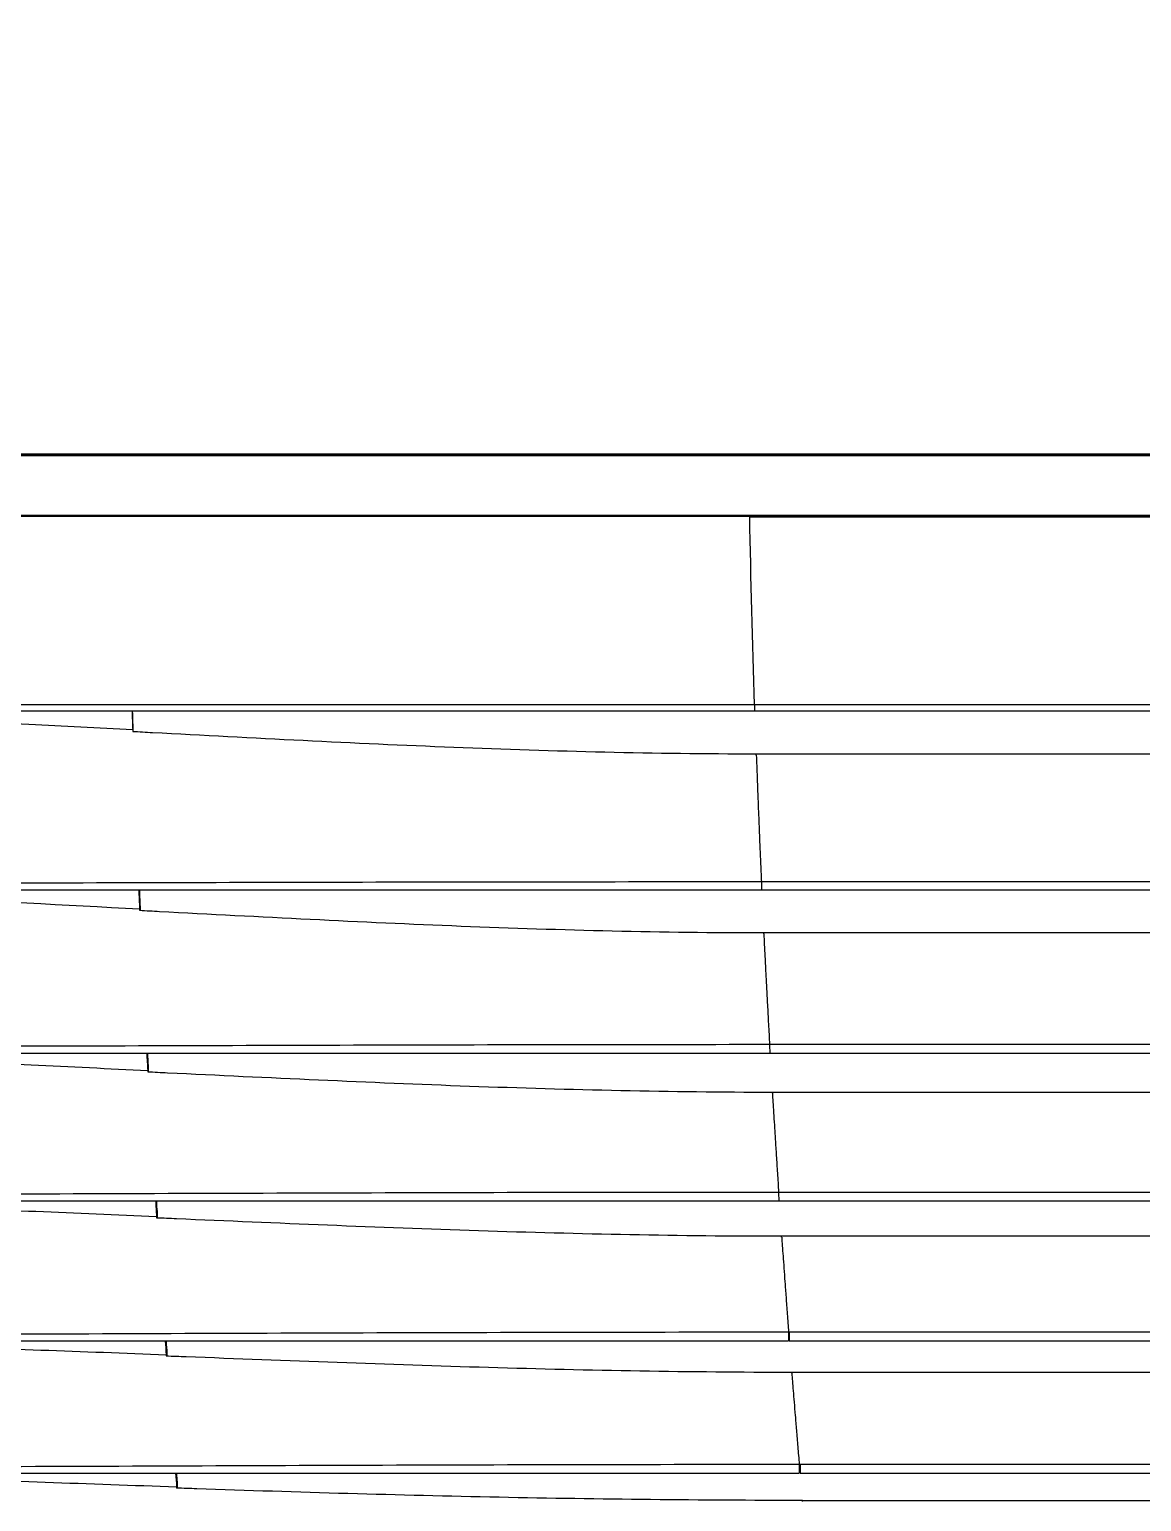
# Model space of a CAD drawing. Header units: millimetres. Extents: x 11242 to 497835, y 4200 to 105100.
# Drawn here: x 278563 to 278705.9, y 46082.8 to 46272.1 of the extents above; entities that cross this region are included whole.
import ezdxf
from ezdxf.xclip import XClip

# ---------------------------------------------------------------- set-up
doc = ezdxf.new("R2010")
doc.units = ezdxf.units.MM
doc.header["$LTSCALE"] = 200
doc.header["$XCLIPFRAME"] = 0
for name, color, linetype in [('# LG-AIRCON', 240, 'Continuous'), ('# 냉난방설비', 4, 'Continuous'), ('CEIL-암면흡음텍스', 251, 'Continuous')]:
    doc.layers.add(name, color=color, linetype=linetype)

# ---------------------------------------------------------------- blocks, each defined once
blk = doc.blocks.new('A$C7F214049')
at = {"layer": '# LG-AIRCON', "color": 0}
for p, q in [((923.8, 189.8), (236.16, 189.8)), ((156.27, 187.15), (156.25, 187.61)), ((236.16, 189), (923.8, 189)), ((236.38, 183.5), (362.68, 183.5)), ((922.92, 167.02), (237.04, 167.02)), ((237.08, 166), (922.88, 166)), ((157.17, 163.9), (157.14, 164.63)), ((157.14, 164.54), (157.16, 164.03)), ((237.37, 160.5), (362.68, 160.5)), ((921.87, 146.1), (238.09, 146.1)), ((238.15, 145), (921.81, 145)), ((238.45, 140), (362.68, 140)), ((920.71, 127.11), (239.25, 127.11)), ((159.35, 124.46), (159.31, 125.13)), ((159.31, 125.03), (159.35, 124.55)), ((239.33, 126), (920.63, 126)), ((239.64, 121.5), (362.68, 121.5)), ((919.34, 109.12), (240.62, 109.12)), ((240.62, 108), (919.34, 108)), ((240.93, 104), (362.68, 104)), ((917.96, 92.11), (242, 92.11)), ((242, 91), (917.96, 91)), ((161.95, 89.73), (161.9, 90.34)), ((161.9, 90.22), (161.94, 89.81)), ((242.31, 87.5), (362.68, 87.5))]:
    blk.add_line(p, q, dxfattribs=at)
for points, knots in [([(0.95, 221.94), (6.89, 221.94), (12.88, 221.94), (24.85, 221.94), (30.84, 221.94), (48.84, 221.94), (60.86, 221.94), (96.96, 221.94), (121.09, 221.94), (169.36, 221.94), (193.52, 221.94), (241.83, 221.94), (265.99, 221.94), (386.76, 221.94), (483.38, 221.94), (580, 221.94)], [0, 0, 0, 0, 0.03125, 0.03125, 0.0625, 0.0625, 0.125, 0.125, 0.25, 0.25, 0.375, 0.375, 0.5, 0.5, 1, 1, 1, 1]), ([(1.02, 222.08), (5.84, 222.05), (10.68, 222.07), (20.38, 222.08), (25.23, 222.08), (39.8, 222.08), (49.53, 222.08), (78.75, 222.08), (98.27, 222.09), (137.37, 222.08), (156.93, 222.08), (196.07, 222.08), (215.64, 222.08), (235.21, 222.08)], [0, 0, 0, 0, 0.0625, 0.0625, 0.125, 0.125, 0.25, 0.25, 0.5, 0.5, 0.75, 0.75, 1, 1, 1, 1]), ([(580, 221.8), (483.39, 221.8), (386.78, 221.8), (266.01, 221.8), (241.86, 221.8), (193.56, 221.8), (169.41, 221.8), (121.16, 221.8), (97.04, 221.8), (60.93, 221.8), (48.92, 221.8), (30.92, 221.8), (24.93, 221.8), (12.95, 221.8), (6.96, 221.8), (1.02, 221.8)], [0, 0, 0, 0, 0.5, 0.5, 0.625, 0.625, 0.75, 0.75, 0.875, 0.875, 0.9375, 0.9375, 0.96875, 0.96875, 1, 1, 1, 1]), ([(235.21, 221.94), (215.64, 221.94), (196.07, 221.94), (156.93, 221.94), (137.37, 221.94), (98.28, 221.95), (78.76, 221.94), (49.53, 221.94), (39.8, 221.94), (25.24, 221.94), (20.38, 221.94), (10.69, 221.93), (5.85, 221.91), (1.03, 221.94)], [0, 0, 0, 0, 0.25, 0.25, 0.5, 0.5, 0.75, 0.75, 0.875, 0.875, 0.9375, 0.9375, 1, 1, 1, 1]), ([(443.67, 222), (392.53, 222), (341.38, 222), (266.1, 222), (241.95, 222), (193.66, 222), (169.52, 222), (121.28, 222), (97.18, 222), (61.05, 222), (49.02, 222), (30.97, 222), (24.96, 222), (13.13, 222), (7.32, 222), (1.51, 222)], [0, 0, 0, 0, 0.346652, 0.346652, 0.510321, 0.510321, 0.673991, 0.673991, 0.83766, 0.83766, 0.919495, 0.919495, 0.960412, 0.960412, 1, 1, 1, 1]), ([(235.21, 222.08), (247.56, 222.08), (259.91, 222.09), (279.86, 222.08), (287.46, 222.08), (310.26, 222.08), (325.46, 222.08), (348.25, 222.08), (355.85, 222.08), (378.64, 222.08), (393.84, 222.08), (424.23, 222.08), (439.43, 222.08), (462.23, 222.08), (469.82, 222.08), (492.62, 222.08), (507.82, 222.08), (538.21, 222.08), (553.41, 222.08), (572.4, 222.08), (576.2, 222.08), (580, 222.08)], [0, 0, 0, 0, 0.107476, 0.107476, 0.173589, 0.173589, 0.305814, 0.305814, 0.371927, 0.371927, 0.504153, 0.504153, 0.636379, 0.636379, 0.702492, 0.702492, 0.834718, 0.834718, 0.966944, 0.966944, 1, 1, 1, 1]), ([(1.13, 214.2), (7.08, 214.2), (13.07, 214.2), (25.04, 214.2), (31.03, 214.2), (49.02, 214.2), (61.04, 214.2), (97.14, 214.2), (121.25, 214.2), (169.49, 214.2), (193.64, 214.2), (241.93, 214.2), (266.08, 214.2), (386.82, 214.2), (483.41, 214.2), (580, 214.2)], [0, 0, 0, 0, 0.03125, 0.03125, 0.0625, 0.0625, 0.125, 0.125, 0.25, 0.25, 0.375, 0.375, 0.5, 0.5, 1, 1, 1, 1]), ([(580, 214), (483.46, 214), (386.91, 214), (266.23, 214), (242.09, 214), (193.83, 214), (169.7, 214), (121.48, 214), (97.38, 214), (61.27, 214), (49.24, 214), (31.21, 214), (25.19, 214), (13.18, 214), (7.17, 214), (1.17, 214)], [0, 0, 0, 0, 0.5, 0.5, 0.625, 0.625, 0.75, 0.75, 0.875, 0.875, 0.9375, 0.9375, 0.96875, 0.96875, 1, 1, 1, 1]), ([(223.57, 214), (218.77, 214), (202.39, 214), (186.02, 214), (174.44, 214)], [0, 0, 0, 0, 0.293157, 1, 1, 1, 1]), ([(236.16, 189.8), (218.07, 189.8), (199.99, 189.8), (163.82, 189.8), (145.74, 189.8), (127.67, 189.8)], [0, 0, 0, 0, 0.5, 0.5, 1, 1, 1, 1]), ([(127.67, 189), (145.74, 189), (163.82, 189), (199.99, 189), (218.07, 189), (236.16, 189)], [0, 0, 0, 0, 0.5, 0.5, 1, 1, 1, 1]), ([(156.22, 186.56), (151.77, 186.8), (147.33, 187.04), (137.88, 187.52), (132.89, 187.76), (127.89, 187.97)], [0, 0, 0, 0, 0.47145, 0.47145, 1, 1, 1, 1]), ([(156.25, 187.61), (156.25, 187.66), (156.25, 187.71), (156.24, 188.08), (156.23, 188.41), (156.21, 188.83), (156.21, 188.91), (156.21, 189)], [0, 0, 0, 0, 0.105618, 0.105618, 0.816744, 0.816744, 1, 1, 1, 1]), ([(156.22, 186.38), (157.07, 186.33), (164.38, 185.94), (178.13, 185.21), (197.49, 184.31), (216.91, 183.67), (229.88, 183.5), (236.37, 183.5)], [0, 0, 0, 0, 0.032047, 0.274035, 0.516024, 0.758012, 1, 1, 1, 1]), ([(156.27, 186.37), (156.27, 186.38), (156.27, 186.38), (156.27, 186.49), (156.27, 186.6), (156.27, 186.8), (156.27, 186.89), (156.27, 187.04), (156.27, 187.11), (156.27, 187.15)], [0, 0, 0, 0, 0.008299, 0.008299, 0.338366, 0.338366, 0.669206, 0.669206, 1, 1, 1, 1]), ([(236.38, 183.31), (236.4, 182.87), (236.43, 181.99), (236.49, 180.41), (236.55, 178.63), (236.63, 176.65), (236.72, 174.48), (236.81, 172.14), (236.92, 169.66), (237, 167.91), (237.04, 167.02)], [0, 0, 0, 0, 0.118438, 0.238912, 0.361413, 0.485849, 0.612076, 0.739931, 0.869266, 1, 1, 1, 1]), ([(237.04, 167.02), (218.8, 167.02), (200.57, 167), (164.11, 166.92), (145.88, 166.87), (127.67, 166.84)], [0, 0, 0, 0, 0.5, 0.5, 1, 1, 1, 1]), ([(237.04, 167.02), (237.04, 166.92), (237.03, 166.71), (237.04, 166.37), (237.06, 166.07), (237.07, 166.02), (237.08, 166)], [0, 0, 0, 0, 0.204948, 0.439996, 0.70506, 1, 1, 1, 1]), ([(127.67, 166), (145.89, 166), (164.13, 166), (200.6, 166), (218.84, 166), (237.08, 166)], [0, 0, 0, 0, 0.5, 0.5, 1, 1, 1, 1]), ([(157.08, 166), (157.08, 165.95), (157.08, 165.91), (157.09, 165.64), (157.1, 165.42), (157.12, 164.98), (157.13, 164.76), (157.14, 164.54)], [0, 0, 0, 0, 0.096424, 0.096424, 0.548292, 0.548292, 1, 1, 1, 1]), ([(157.11, 163.38), (157.96, 163.33), (165.28, 162.94), (179.05, 162.21), (198.43, 161.31), (217.86, 160.67), (230.85, 160.5), (237.34, 160.5)], [0, 0, 0, 0, 0.032102, 0.274077, 0.516051, 0.758026, 1, 1, 1, 1]), ([(157.16, 164.03), (157.17, 163.99), (157.17, 163.93), (157.17, 163.79), (157.17, 163.71), (157.17, 163.54), (157.17, 163.46), (157.17, 163.38)], [0, 0, 0, 0, 0.349868, 0.349868, 0.699793, 0.699793, 1, 1, 1, 1]), ([(237.35, 160.33), (237.37, 159.89), (237.41, 159.02), (237.49, 157.41), (237.58, 155.58), (237.69, 153.51), (237.81, 151.24), (237.94, 148.77), (238.04, 146.99), (238.09, 146.1)], [0, 0, 0, 0, 0.134887, 0.272619, 0.413151, 0.556345, 0.702007, 0.84994, 1, 1, 1, 1]), ([(238.09, 146.1), (219.68, 146.1), (201.27, 146.06), (164.46, 145.96), (146.06, 145.89), (127.67, 145.85)], [0, 0, 0, 0, 0.5, 0.5, 1, 1, 1, 1]), ([(238.09, 146.1), (238.09, 145.99), (238.09, 145.77), (238.1, 145.4), (238.12, 145.08), (238.14, 145.03), (238.15, 145)], [0, 0, 0, 0, 0.206968, 0.442614, 0.706976, 1, 1, 1, 1]), ([(127.67, 145), (146.07, 145), (164.48, 145), (201.31, 145), (219.73, 145), (238.15, 145)], [0, 0, 0, 0, 0.5, 0.5, 1, 1, 1, 1]), ([(158.11, 145), (158.12, 144.83), (158.13, 144.66), (158.16, 144.26), (158.17, 144.02), (158.18, 143.79)], [0, 0, 0, 0, 0.416719, 0.416719, 1, 1, 1, 1]), ([(158.15, 142.62), (159, 142.57), (166.33, 142.22), (180.11, 141.56), (199.51, 140.74), (218.96, 140.16), (231.95, 140), (238.44, 140)], [0, 0, 0, 0, 0.032065, 0.274049, 0.516032, 0.758016, 1, 1, 1, 1]), ([(158.21, 143.27), (158.21, 143.23), (158.21, 143.17), (158.22, 143.03), (158.22, 142.95), (158.22, 142.79), (158.22, 142.7), (158.22, 142.61)], [0, 0, 0, 0, 0.346969, 0.346969, 0.69399, 0.69399, 1, 1, 1, 1]), ([(238.45, 139.86), (238.47, 139.49), (238.52, 138.76), (238.6, 137.37), (238.7, 135.76), (238.82, 133.92), (238.95, 131.85), (239.09, 129.59), (239.2, 127.94), (239.25, 127.11)], [0, 0, 0, 0, 0.132752, 0.269056, 0.408883, 0.552096, 0.69849, 0.847845, 1, 1, 1, 1]), ([(239.25, 127.11), (220.65, 127.11), (202.05, 127.07), (164.85, 126.96), (146.25, 126.89), (127.67, 126.84)], [0, 0, 0, 0, 0.5, 0.5, 1, 1, 1, 1]), ([(239.25, 127.11), (239.25, 127), (239.25, 126.78), (239.26, 126.41), (239.29, 126.07), (239.31, 126.03), (239.33, 126)], [0, 0, 0, 0, 0.208635, 0.444762, 0.708537, 1, 1, 1, 1]), ([(127.67, 126), (146.26, 126), (164.87, 126), (202.1, 126), (220.71, 126), (239.33, 126)], [0, 0, 0, 0, 0.5, 0.5, 1, 1, 1, 1]), ([(159.16, 126), (159.16, 126), (159.16, 126), (159.2, 125.34), (159.24, 124.67), (159.28, 124.01)], [0, 0, 0, 0, 0.000122, 0.000122, 1, 1, 1, 1]), ([(159.25, 126), (159.26, 125.86), (159.27, 125.71), (159.29, 125.39), (159.3, 125.21), (159.31, 125.03)], [0, 0, 0, 0, 0.44253, 0.44253, 1, 1, 1, 1]), ([(159.28, 123.85), (160.14, 123.82), (167.47, 123.5), (181.26, 122.9), (200.68, 122.17), (220.14, 121.64), (233.13, 121.5), (239.63, 121.5)], [0, 0, 0, 0, 0.032064, 0.274048, 0.516032, 0.758016, 1, 1, 1, 1]), ([(159.35, 124.55), (159.35, 124.51), (159.35, 124.46), (159.35, 124.33), (159.35, 124.25), (159.36, 124.08), (159.36, 123.98), (159.35, 123.87), (159.35, 123.86), (159.35, 123.85)], [0, 0, 0, 0, 0.322849, 0.322849, 0.645744, 0.645744, 0.967906, 0.967906, 1, 1, 1, 1]), ([(239.65, 121.35), (239.67, 120.99), (239.72, 120.27), (239.82, 118.93), (239.93, 117.38), (240.05, 115.61), (240.2, 113.64), (240.36, 111.48), (240.48, 109.91), (240.54, 109.12)], [0, 0, 0, 0, 0.132302, 0.268293, 0.407941, 0.551123, 0.697654, 0.847331, 1, 1, 1, 1]), ([(240.54, 109.12), (221.72, 109.12), (202.9, 109.08), (165.27, 108.95), (146.46, 108.88), (127.67, 108.82)], [0, 0, 0, 0, 0.5, 0.5, 1, 1, 1, 1]), ([(127.67, 108), (146.46, 108), (165.27, 108), (202.9, 108), (221.72, 108), (240.54, 108)], [0, 0, 0, 0, 0.5, 0.5, 1, 1, 1, 1]), ([(160.4, 108.01), (160.4, 108), (160.4, 108), (160.44, 107.41), (160.48, 106.82), (160.53, 106.23)], [0, 0, 0, 0, 0.003367, 0.003367, 1, 1, 1, 1]), ([(160.5, 108), (160.5, 107.95), (160.51, 107.9), (160.53, 107.66), (160.54, 107.47), (160.55, 107.28)], [0, 0, 0, 0, 0.215885, 0.215885, 1, 1, 1, 1]), ([(240.54, 109.12), (240.54, 108.88), (240.54, 108.58), (240.54, 108.14), (240.54, 108), (240.54, 108)], [0, 0, 0, 0, 0.500159, 0.500159, 1, 1, 1, 1]), ([(240.62, 109.12), (240.62, 108.88), (240.62, 108.58), (240.62, 108.14), (240.62, 108), (240.62, 108)], [0, 0, 0, 0, 0.5, 0.5, 1, 1, 1, 1]), ([(160.52, 106.09), (161.38, 106.06), (168.72, 105.78), (182.52, 105.24), (201.95, 104.59), (221.42, 104.12), (234.43, 104), (240.93, 104)], [0, 0, 0, 0, 0.032091, 0.274084, 0.516078, 0.758071, 1, 1, 1, 1]), ([(160.59, 106.85), (160.59, 106.82), (160.59, 106.77), (160.59, 106.64), (160.59, 106.57), (160.6, 106.4), (160.6, 106.3), (160.6, 106.17), (160.6, 106.13), (160.6, 106.09)], [0, 0, 0, 0, 0.295747, 0.295747, 0.591536, 0.591536, 0.886644, 0.886644, 1, 1, 1, 1]), ([(240.94, 103.86), (240.97, 103.53), (241.02, 102.86), (241.12, 101.6), (241.24, 100.13), (241.38, 98.43), (241.54, 96.52), (241.71, 94.42), (241.84, 92.89), (241.91, 92.11)], [0, 0, 0, 0, 0.130527, 0.265333, 0.404403, 0.54761, 0.694753, 0.845607, 1, 1, 1, 1]), ([(241.91, 92.11), (222.86, 92.11), (203.81, 92.06), (165.73, 91.93), (146.69, 91.84), (127.67, 91.79)], [0, 0, 0, 0, 0.5, 0.5, 1, 1, 1, 1]), ([(127.67, 91), (146.69, 91), (165.73, 91), (203.81, 91), (222.86, 91), (241.91, 91)], [0, 0, 0, 0, 0.5, 0.5, 1, 1, 1, 1]), ([(161.84, 91), (161.85, 90.9), (161.85, 90.81), (161.87, 90.55), (161.89, 90.39), (161.9, 90.22)], [0, 0, 0, 0, 0.373661, 0.373661, 1, 1, 1, 1]), ([(241.91, 92.11), (241.91, 91.87), (241.91, 91.58), (241.91, 91.14), (241.91, 91), (241.91, 91)], [0, 0, 0, 0, 0.5, 0.5, 1, 1, 1, 1]), ([(242, 92.11), (242, 91.87), (242, 91.58), (242, 91.14), (242, 91), (242, 91)], [0, 0, 0, 0, 0.500545, 0.500545, 1, 1, 1, 1]), ([(242.3, 87.5), (235.8, 87.5), (222.78, 87.57), (203.32, 87.87), (183.89, 88.35), (170.07, 88.8), (162.73, 89.05), (161.86, 89.08)], [0, 0, 0, 0, 0.241875, 0.483824, 0.725773, 0.967722, 1, 1, 1, 1]), ([(161.94, 89.81), (161.94, 89.77), (161.94, 89.72), (161.95, 89.59), (161.95, 89.51), (161.95, 89.34), (161.95, 89.24), (161.95, 89.12), (161.95, 89.1), (161.95, 89.07)], [0, 0, 0, 0, 0.309691, 0.309691, 0.619434, 0.619434, 0.928334, 0.928334, 1, 1, 1, 1])]:
    blk.add_open_spline(points, degree=3, knots=knots, dxfattribs=at)
for points, degree in [([(165.79, 214), (153.08, 214), (140.37, 214), (127.67, 214)], 3), ([(174.44, 214), (171.56, 214), (168.67, 214), (165.79, 214)], 3), ([(235.53, 214), (231.54, 214), (227.56, 214), (223.57, 214)], 3), ([(236.16, 189.8), (235.9, 197.87), (235.69, 205.93), (235.53, 214)], 3), ([(579.78, 213.92), (465.03, 213.92), (350.28, 213.94), (235.53, 213.92)], 3), ([(236.16, 189.8), (236.16, 189.38), (236.16, 189), (236.16, 189)], 3), ([(156.14, 189), (156.17, 188.19), (156.19, 187.38), (156.22, 186.56)], 3), ([(156.25, 187.63), (156.23, 188.32), (156.21, 189)], 2), ([(156.22, 186.56), (156.22, 186.5), (156.22, 186.44), (156.22, 186.38)], 3), ([(236.37, 183.5), (236.37, 183.5), (236.37, 183.5), (236.38, 183.5)], 3), ([(236.38, 183.31), (236.38, 183.37), (236.38, 183.44), (236.38, 183.5)], 3), ([(128.09, 164.99), (137.78, 164.59), (147.45, 164.08), (157.11, 163.56)], 3), ([(157, 166), (157.04, 165.19), (157.08, 164.37), (157.11, 163.56)], 3), ([(157.14, 164.57), (157.11, 165.29), (157.08, 166)], 2), ([(157.11, 163.56), (157.11, 163.5), (157.11, 163.44), (157.11, 163.38)], 3), ([(237.34, 160.5), (237.35, 160.5), (237.36, 160.5), (237.37, 160.5)], 3), ([(237.34, 160.33), (237.35, 160.38), (237.36, 160.44), (237.37, 160.5)], 3), ([(128.2, 144.12), (138.2, 143.75), (148.18, 143.27), (158.15, 142.78)], 3), ([(158.03, 144.98), (158.07, 144.25), (158.11, 143.52), (158.15, 142.78)], 3), ([(158.18, 143.83), (158.15, 144.41), (158.12, 145)], 2), ([(158.15, 142.78), (158.15, 142.73), (158.15, 142.67), (158.15, 142.62)], 3), ([(158.21, 143.3), (158.18, 143.83)], 1), ([(158.18, 143.79), (158.19, 143.61), (158.2, 143.44), (158.21, 143.26)], 3), ([(238.44, 140), (238.44, 140), (238.45, 140), (238.45, 140)], 3), ([(238.45, 139.86), (238.45, 139.91), (238.45, 139.95), (238.45, 140)], 3), ([(128.26, 125.25), (138.62, 124.9), (148.96, 124.47), (159.28, 124.01)], 3), ([(159.31, 125.08), (159.28, 125.54), (159.25, 126)], 2), ([(159.28, 124.01), (159.28, 123.96), (159.28, 123.91), (159.28, 123.85)], 3), ([(239.63, 121.5), (239.64, 121.5), (239.64, 121.5), (239.64, 121.5)], 3), ([(239.64, 121.35), (239.64, 121.4), (239.64, 121.45), (239.64, 121.5)], 3), ([(160.55, 107.33), (160.53, 107.66), (160.5, 108)], 2), ([(128.28, 107.36), (139.05, 107.06), (149.79, 106.65), (160.53, 106.23)], 3), ([(160.53, 106.23), (160.52, 106.19), (160.52, 106.14), (160.52, 106.09)], 3), ([(160.55, 107.28), (160.56, 107.13), (160.58, 106.99), (160.59, 106.85)], 3), ([(240.94, 103.86), (240.93, 103.9), (240.93, 103.95), (240.93, 104)], 3), ([(240.93, 104), (240.93, 104), (240.93, 104), (240.93, 104)], 3), ([(161.72, 91), (161.77, 90.42), (161.82, 89.83), (161.87, 89.25)], 3), ([(161.9, 90.28), (161.87, 90.64), (161.84, 91)], 2), ([(128.07, 90.38), (139.35, 90.07), (150.62, 89.65), (161.87, 89.25)], 3), ([(161.87, 89.25), (161.86, 89.19), (161.86, 89.13), (161.86, 89.08)], 3), ([(242.3, 87.5), (242.3, 87.5), (242.31, 87.5), (242.31, 87.5)], 3), ([(242.32, 87.35), (242.31, 87.4), (242.31, 87.45), (242.3, 87.5)], 3)]:
    blk.add_open_spline(points, degree=degree, dxfattribs=at)
blk = doc.blocks.new('냉난방설비')
at = {"layer": '# 냉난방설비', "color": 8}
blk.add_blockref('A$C7F214049', (278420, -72804.52), dxfattribs=at)
blk = doc.blocks.new('C-6x6_1f')
blk.add_line((-34146.98, -324623.45), (-34146.98, -303023.45))

msp = doc.modelspace()

# ---------------------------------------------------------------- block references
msp.add_blockref('냉난방설비', (0, 118800))
at = {"layer": 'CEIL-암면흡음텍스'}
ref = msp.add_blockref('C-6x6_1f', (312846.98, 365623.45), dxfattribs=at)
XClip(ref).set_block_clipping_path([(-44646.9790898738, -322658.1999318774), (-44646.9790898737, -305548.1999180664), (-47046.9790898737, -305548.1999180664), (-47046.9790898736, -305973.1999180662), (-48296.9790898722, -305973.1999180663), (-48296.9790898722, -303548.1999180664), (-45296.9790898737, -303548.1999180664), (-45296.9790898737, -304048.1999180681), (-44646.9790898737, -304048.1999180681), (-44646.5353875862, -292423.1999679231), (-42421.9790898737, -292423.4499304554), (-42421.9790898737, -292998.1999180662), (-41871.9790898737, -292998.1999180662), (-41871.9790898737, -292423.4499304554), (-32421.9790898737, -292423.4499304554), (-32421.9790898733, -292998.0749242609), (-32011.9790898744, -292998.3249118712), (-32011.9790898735, -293158.199893286), (-32011.9790898735, -296423.1999180665), (-42546.9791048045, -296423.1999180665), (-42546.9790898735, -319748.1999180674), (-31896.9790559213, -319748.1999180657), (-31896.9790397005, -322448.1999180666), (-32421.9790898735, -322448.1999180666), (-32421.9790898735, -322658.1999318774), (-35648.1669723085, -322658.1999318774), (-35648.1669723085, -322808.4499304545), (-39645.7912074402, -322808.4499304545), (-39645.7912074402, -322658.1999318774), (-41871.9790898737, -322658.1999318774), (-41871.9790898737, -322448.1999180666), (-42421.9790898737, -322448.1999180666), (-42421.9790898737, -322658.1999318774)])

doc.saveas('drawing.dxf')
